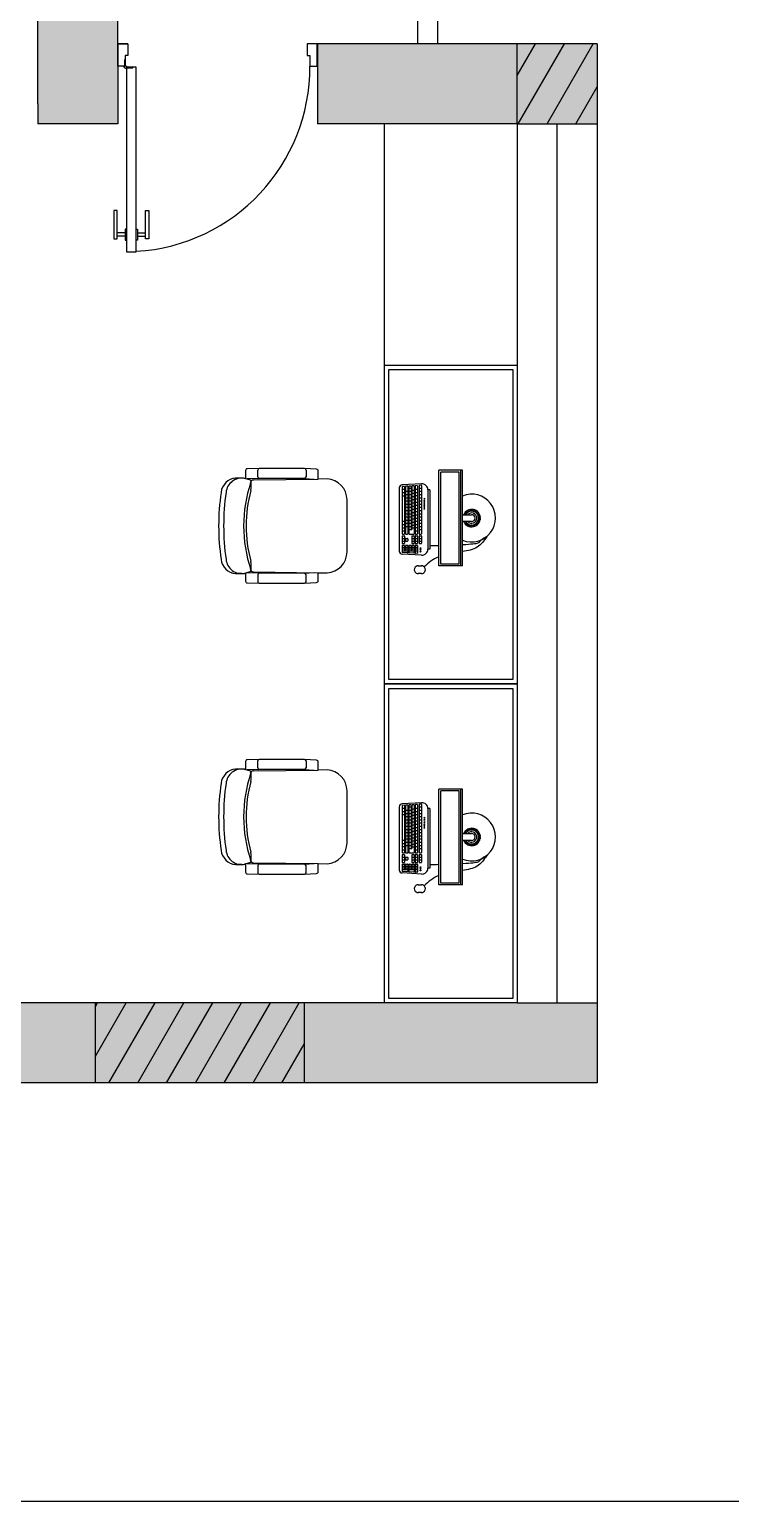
# Model space of a CAD drawing. Header units: inches. Extents: x -59797 to 874375, y -412711 to 5867.
# Drawn here: x 430379 to 433889, y -152789 to -145421 of the extents above; entities that cross this region are included whole.
import ezdxf

# ---------------------------------------------------------------- set-up
doc = ezdxf.new("R2010")
doc.units = ezdxf.units.IN
doc.header["$MEASUREMENT"] = 0
doc.layers.add('freecads.com', color=7, linetype='Continuous')

msp = doc.modelspace()

# ---------------------------------------------------------------- hatches: boundary and pattern name
at = {"true_color": 0x939598}
h = msp.add_hatch(color=252, dxfattribs=at)
h.dxf.hatch_style = 1
h.paths.add_polyline_path([(420821.5, -142293), (420821.5, -141893), (420421.5, -141893), (420421.5, -144859.4), (420532.4, -144859.4), (420821.5, -144859.4)])
h.paths.add_polyline_path([(424234.4, -141893), (420821.5, -141893), (420821.5, -142293), (424234.4, -142293)])
h.paths.add_polyline_path([(420821.5, -145859.4), (420421.5, -145859.4), (420421.5, -148193), (424321.5, -148193), (424321.5, -150293), (424721.5, -150293), (424721.5, -145893), (424621.5, -145893), (424621.5, -147793), (420821.5, -147793), (420821.5, -146043)])
h.paths.add_polyline_path([(430709, -150293), (425279.7, -150293), (425279.7, -150693), (430709, -150693)])
h.paths.add_polyline_path([(433221.5, -150293), (432821.5, -150293), (432156.4, -150293), (431754.4, -150293), (431754.4, -150693), (433221.5, -150693)])
h.paths.add_polyline_path([(432821.5, -145493), (431821.5, -145493), (431821.5, -145893), (432821.5, -145893)])
h.paths.add_polyline_path([(430821.5, -145032.3), (430710.6, -145032.3), (430421.5, -145032.3), (430421.5, -145793), (430421.5, -145893), (430821.5, -145893), (430821.5, -145493)])
h.paths.add_polyline_path([(421921.5, -144305.2), (421921.5, -144293), (421221.5, -144293), (421221.5, -144393), (421921.5, -144393)])
h = msp.add_hatch(color=252, dxfattribs=at)
h.dxf.hatch_style = 1
h.paths.add_polyline_path([(425279.7, -150693), (425279.7, -150293), (424721.5, -150293), (424234.4, -150293), (424234.4, -150693)])
h.paths.add_polyline_path([(431754.4, -150693), (431754.4, -150293), (430709, -150293), (430709, -150693)])
h.paths.add_polyline_path([(433221.5, -145493), (432821.5, -145493), (432821.5, -145893), (433221.5, -145893)])
h.paths.add_polyline_path([(431729.1, -141893), (431729.1, -142293), (432421.5, -142293), (432421.5, -141893)])
at = {"true_color": 0x636466}
h = msp.add_hatch(dxfattribs=at)
h.set_pattern_fill('ANSI31', color=251, scale=1000, angle=15)
h.set_pattern_definition([(60, (300152.7, -125190.49), (-108.25318, 62.5), [])])
h.paths.add_polyline_path([(431754.4, -150693), (431754.4, -150293), (430709, -150293), (430709, -150693)])
h.paths.add_polyline_path([(424721.5, -150293), (424234.4, -150293), (424234.4, -150693), (425279.7, -150693), (425279.7, -150293)])
h.paths.add_polyline_path([(432821.5, -145493), (432821.5, -145893), (433221.5, -145893), (433221.5, -145493)])
h.paths.add_polyline_path([(432421.5, -142293), (432421.5, -141893), (431729.1, -141893), (431729.1, -142293)])
h = msp.add_hatch()
h.set_pattern_fill('HEX', color=256, scale=22.169643, angle=225, style=0)
h.set_pattern_definition([(225, (444649.9073, -143671.064), (3.3940196, -3.3940196), [2.7712054, -5.5424108]), (345, (444649.9073, -143671.064), (1.2422974, 4.636317), [2.7712054, -5.5424108]), (285, (444647.9478, -143673.0237), (4.636317, 1.2422974), [2.7712054, -5.5424108])])
h.paths.add_polyline_path([(432552.8, -147849.5), (432562.7, -147849.5, -3.823416), (432562.7, -147883.5), (432552.8, -147883.5, 4.924372)])
h = msp.add_hatch()
h.set_pattern_fill('HEX', color=256, scale=22.169643, angle=225, style=0)
h.set_pattern_definition([(225, (444649.9073, -145267.2784), (3.3940196, -3.3940196), [2.7712054, -5.5424108]), (345, (444649.9073, -145267.2784), (1.2422974, 4.636317), [2.7712054, -5.5424108]), (285, (444647.9478, -145269.238), (4.636317, 1.2422974), [2.7712054, -5.5424108])])
h.paths.add_polyline_path([(432552.8, -149445.7), (432562.7, -149445.7, -3.823416), (432562.7, -149479.8), (432552.8, -149479.8, 4.924372)])

# ---------------------------------------------------------------- linework, layer by layer
at = {"color": 152, "true_color": 0x2776bb}
for p, q in [((432421.5, -141893), (432421.5, -145493)), ((432321.5, -142293), (432321.5, -145493)), ((433221.5, -145493), (433221.5, -150693)), ((432821.5, -145893), (432821.5, -150293)), ((433021.5, -150293), (433021.5, -145893))]:
    msp.add_line(p, q, dxfattribs=at)
for p, q in [((430821.5, -145493), (430821.5, -144982.4)), ((430421.5, -145793), (430421.5, -145032.3)), ((430871.4, -145493), (430821.5, -145493)), ((430821.5, -145493), (430821.5, -145893)), ((433221.5, -145493), (431770, -145493)), ((431821.5, -145493), (431821.5, -145893)), ((433221.5, -145493), (433221.5, -145855.1)), ((430421.5, -145793), (430421.5, -145893)), ((430821.5, -145893), (430421.5, -145893)), ((432821.5, -145893), (431821.5, -145893)), ((432428.1, -148106), (432428.1, -147627.1)), ((432547.1, -147627.1), (432428.1, -147627.1)), ((432438.9, -148097.1), (432438.9, -147636)), ((432531, -147636), (432438.9, -147636)), ((432531, -148097.1), (432531, -147636)), ((432539.5, -148106), (432539.5, -147627.1)), ((432547.1, -148106), (432547.1, -147627.1)), ((432230.6, -147715), (432230.6, -148032)), ((432342.6, -147695.1), (432245.2, -147700.4)), ((432245.6, -147709.7), (432245.6, -147944.7)), ((432245.6, -147722.2), (432257.3, -147722.2)), ((432245.6, -147738.4), (432257.3, -147738.4)), ((432255.6, -147707.6), (432247.2, -147708.1)), ((432257.3, -147709.3), (432257.3, -147944.7)), ((432261.8, -147708.9), (432261.8, -147944.7)), ((432261.8, -147732.3), (432273.5, -147732.3)), ((432271.8, -147706.8), (432263.4, -147707.2)), ((432273.5, -147708.4), (432273.5, -147944.7)), ((432278, -147708), (432278, -147944.7)), ((432278, -147716), (432289.7, -147716)), ((432278, -147732.3), (432289.7, -147732.3)), ((432288, -147705.9), (432279.6, -147706.3)), ((432289.7, -147707.5), (432289.7, -147924.4)), ((432294.2, -147707.1), (432294.2, -147924.4)), ((432294.2, -147725.9), (432305.9, -147725.9)), ((432304.2, -147705), (432295.8, -147705.5)), ((432305.9, -147706.7), (432305.9, -147944.7)), ((432310.4, -147706.2), (432310.4, -147944.7)), ((432310.4, -147721.8), (432322.1, -147721.8)), ((432310.4, -147738.1), (432322.1, -147738.1)), ((432320.4, -147704.1), (432312, -147704.6)), ((432322.1, -147705.8), (432322.1, -147944.7)), ((432330.6, -147704.5), (432330.6, -147944.7)), ((432330.6, -147716), (432342.3, -147716)), ((432330.6, -147732.3), (432342.3, -147732.3)), ((432340.5, -147702.4), (432332.2, -147702.8)), ((432342.3, -147704), (432342.3, -147944.7)), ((432373.5, -147724.3), (432373.5, -148022.7)), ((432383.9, -147724.3), (432373.5, -147724.3)), ((432383.9, -147724.3), (432383.9, -148022.7)), ((432245.6, -147754.5), (432257.3, -147754.5)), ((432261.8, -147748.3), (432273.5, -147748.3)), ((432261.8, -147764.3), (432273.5, -147764.3)), ((432261.8, -147780.3), (432273.5, -147780.3)), ((432261.8, -147796.3), (432273.5, -147796.3)), ((432261.8, -147812.3), (432273.5, -147812.3)), ((432278, -147748.3), (432289.7, -147748.3)), ((432278, -147764.3), (432289.7, -147764.3)), ((432278, -147780.3), (432289.7, -147780.3)), ((432278, -147796.3), (432289.7, -147796.3)), ((432278, -147812.3), (432289.7, -147812.3)), ((432294.2, -147742), (432305.9, -147742)), ((432294.2, -147758), (432305.9, -147758)), ((432294.2, -147774), (432305.9, -147774)), ((432294.2, -147790), (432305.9, -147790)), ((432294.2, -147806), (432305.9, -147806)), ((432310.4, -147754.1), (432322.1, -147754.1)), ((432310.4, -147770.1), (432322.1, -147770.1)), ((432310.4, -147786.1), (432322.1, -147786.1)), ((432310.4, -147802.1), (432322.1, -147802.1)), ((432330.6, -147748.3), (432342.3, -147748.3)), ((432330.6, -147764.3), (432342.3, -147764.3)), ((432330.6, -147780.3), (432342.3, -147780.3)), ((432330.6, -147796.3), (432342.3, -147796.3)), ((432330.6, -147812.3), (432342.3, -147812.3)), ((432245.6, -147882.6), (432257.3, -147882.6)), ((432261.8, -147828.4), (432273.5, -147828.4)), ((432261.8, -147844.4), (432273.5, -147844.4)), ((432261.8, -147860.4), (432273.5, -147860.4)), ((432261.8, -147876.4), (432273.5, -147876.4)), ((432278, -147828.4), (432289.7, -147828.4)), ((432278, -147844.4), (432289.7, -147844.4)), ((432278, -147860.4), (432289.7, -147860.4)), ((432278, -147876.4), (432289.7, -147876.4)), ((432294.2, -147822), (432305.9, -147822)), ((432294.2, -147838), (432305.9, -147838)), ((432294.2, -147854.1), (432305.9, -147854.1)), ((432294.2, -147870.1), (432305.9, -147870.1)), ((432294.2, -147886.1), (432305.9, -147886.1)), ((432310.4, -147818.1), (432322.1, -147818.1)), ((432310.4, -147834.2), (432322.1, -147834.2)), ((432310.4, -147850.2), (432322.1, -147850.2)), ((432310.4, -147866.2), (432322.1, -147866.2)), ((432310.4, -147882.2), (432322.1, -147882.2)), ((432330.6, -147828.4), (432342.3, -147828.4)), ((432330.6, -147844.4), (432342.3, -147844.4)), ((432330.6, -147860.4), (432342.3, -147860.4)), ((432330.6, -147876.4), (432342.3, -147876.4)), ((432547.1, -147849.5), (432593, -147849.5)), ((432593, -147883.5), (432547.1, -147883.5)), ((432245.6, -147898.6), (432257.3, -147898.6)), ((432245.6, -147914.6), (432257.3, -147914.6)), ((432245.6, -147930.6), (432257.3, -147930.6)), ((432245.6, -147956.5), (432245.6, -147992.7)), ((432247.3, -147946.4), (432255.7, -147946.4)), ((432247.3, -147954.9), (432255.7, -147954.9)), ((432257.3, -147956.5), (432257.3, -147992.7)), ((432261.8, -147892.4), (432273.5, -147892.4)), ((432261.8, -147908.4), (432273.5, -147908.4)), ((432263.5, -147946.4), (432271.9, -147946.4)), ((432278, -147892.4), (432289.7, -147892.4)), ((432278, -147908.4), (432289.7, -147908.4)), ((432278, -147924.4), (432294.2, -147924.4)), ((432279.7, -147946.4), (432304.2, -147946.4)), ((432294.2, -147902.1), (432305.9, -147902.1)), ((432294.2, -147916), (432305.9, -147916)), ((432294.2, -147956.5), (432294.2, -147992.7)), ((432295.9, -147954.9), (432304.2, -147954.9)), ((432305.9, -147956.5), (432305.9, -147992.7)), ((432310.4, -147898.2), (432322.1, -147898.2)), ((432310.4, -147914.2), (432322.1, -147914.2)), ((432310.4, -147930.2), (432322.1, -147930.2)), ((432310.4, -147956.5), (432310.4, -147992.7)), ((432312.1, -147946.4), (432320.4, -147946.4)), ((432312.1, -147954.9), (432320.4, -147954.9)), ((432322.1, -147956.5), (432322.1, -147992.7)), ((432330.6, -147892.4), (432342.3, -147892.4)), ((432330.6, -147908.4), (432342.3, -147908.4)), ((432330.6, -147924.4), (432342.3, -147924.4)), ((432330.6, -147956.5), (432330.6, -147992.7)), ((432332.2, -147946.4), (432340.6, -147946.4)), ((432332.2, -147954.9), (432340.6, -147954.9)), ((432342.3, -147956.5), (432342.3, -147992.7)), ((432245.6, -147968), (432257.3, -147968)), ((432245.6, -147981.2), (432257.3, -147981.2)), ((432245.6, -148004.5), (432245.6, -148037.3)), ((432245.6, -148011.8), (432257.3, -148011.8)), ((432245.6, -148020.8), (432257.3, -148020.8)), ((432245.6, -148029.9), (432273.5, -148029.9)), ((432247.3, -147994.3), (432255.7, -147994.3)), ((432247.3, -148002.8), (432255.7, -148002.8)), ((432257.3, -148004.5), (432257.3, -148029.9)), ((432261.8, -147969.7), (432261.8, -147979.5)), ((432261.8, -148004.5), (432261.8, -148029.9)), ((432261.8, -148011.8), (432273.5, -148011.8)), ((432261.8, -148020.8), (432273.5, -148020.8)), ((432263.5, -147968), (432271.9, -147968)), ((432263.5, -147981.2), (432271.9, -147981.2)), ((432263.5, -148002.8), (432271.9, -148002.8)), ((432273.5, -147969.7), (432273.5, -147979.5)), ((432273.5, -148004.5), (432273.5, -148038.6)), ((432278, -148004.5), (432278, -148039.1)), ((432278, -148011.8), (432289.7, -148011.8)), ((432278, -148020.8), (432289.7, -148020.8)), ((432278, -148029.9), (432305.9, -148029.9)), ((432279.7, -148002.8), (432288.1, -148002.8)), ((432289.7, -148004.5), (432289.7, -148029.9)), ((432294.2, -147968), (432305.9, -147968)), ((432294.2, -147981.2), (432305.9, -147981.2)), ((432294.2, -148004.5), (432294.2, -148029.9)), ((432294.2, -148011.8), (432305.9, -148011.8)), ((432294.2, -148020.8), (432305.9, -148020.8)), ((432295.9, -147994.3), (432304.2, -147994.3)), ((432295.9, -148002.8), (432304.2, -148002.8)), ((432305.9, -148004.5), (432305.9, -148040.4)), ((432310.4, -147968), (432322.1, -147968)), ((432310.4, -147981.2), (432322.1, -147981.2)), ((432310.4, -148004.5), (432310.4, -148040.8)), ((432310.4, -148011.8), (432322.1, -148011.8)), ((432310.4, -148020.8), (432322.1, -148020.8)), ((432310.4, -148029.9), (432322.1, -148029.9)), ((432312.1, -147994.3), (432320.4, -147994.3)), ((432312.1, -148002.8), (432320.4, -148002.8)), ((432322.1, -148004.5), (432322.1, -148041.3)), ((432330.6, -147968), (432342.3, -147968)), ((432330.6, -147981.2), (432342.3, -147981.2)), ((432332.2, -147994.3), (432340.6, -147994.3)), ((432383.9, -148022.7), (432373.5, -148022.7)), ((432342.6, -148051.9), (432245.2, -148046.7)), ((432271.8, -148040.3), (432247.2, -148039)), ((432304.2, -148042), (432279.6, -148040.7)), ((432320.4, -148042.9), (432312, -148042.5)), ((432325.3, -148105.2), (432341.6, -148105.2)), ((432547.1, -148106), (432428.1, -148106)), ((432531, -148097.1), (432438.9, -148097.1)), ((432341.6, -148144.5), (432325.3, -148144.5)), ((432428.1, -149702.2), (432428.1, -149223.3)), ((432547.1, -149223.3), (432428.1, -149223.3)), ((432438.9, -149693.3), (432438.9, -149232.2)), ((432531, -149232.2), (432438.9, -149232.2)), ((432531, -149693.3), (432531, -149232.2)), ((432539.5, -149702.2), (432539.5, -149223.3)), ((432547.1, -149702.2), (432547.1, -149223.3)), ((432230.6, -149311.2), (432230.6, -149628.2)), ((432342.6, -149291.3), (432245.2, -149296.6)), ((432245.6, -149306), (432245.6, -149540.9)), ((432245.6, -149318.4), (432257.3, -149318.4)), ((432245.6, -149334.7), (432257.3, -149334.7)), ((432245.6, -149350.7), (432257.3, -149350.7)), ((432255.6, -149303.8), (432247.2, -149304.3)), ((432257.3, -149305.5), (432257.3, -149540.9)), ((432261.8, -149305.1), (432261.8, -149540.9)), ((432261.8, -149328.5), (432273.5, -149328.5)), ((432261.8, -149344.5), (432273.5, -149344.5)), ((432261.8, -149360.5), (432273.5, -149360.5)), ((432271.8, -149303), (432263.4, -149303.4)), ((432273.5, -149304.6), (432273.5, -149540.9)), ((432278, -149304.2), (432278, -149540.9)), ((432278, -149312.3), (432289.7, -149312.3)), ((432278, -149328.5), (432289.7, -149328.5)), ((432278, -149344.5), (432289.7, -149344.5)), ((432278, -149360.5), (432289.7, -149360.5)), ((432288, -149302.1), (432279.6, -149302.5)), ((432289.7, -149303.7), (432289.7, -149520.7)), ((432294.2, -149303.3), (432294.2, -149520.7)), ((432294.2, -149322.2), (432305.9, -149322.2)), ((432294.2, -149338.2), (432305.9, -149338.2)), ((432294.2, -149354.2), (432305.9, -149354.2)), ((432304.2, -149301.2), (432295.8, -149301.7)), ((432305.9, -149302.9), (432305.9, -149540.9)), ((432310.4, -149302.5), (432310.4, -149540.9)), ((432310.4, -149318.1), (432322.1, -149318.1)), ((432310.4, -149334.3), (432322.1, -149334.3)), ((432310.4, -149350.3), (432322.1, -149350.3)), ((432320.4, -149300.3), (432312, -149300.8)), ((432322.1, -149302), (432322.1, -149540.9)), ((432330.6, -149300.7), (432330.6, -149540.9)), ((432330.6, -149312.3), (432342.3, -149312.3)), ((432330.6, -149328.5), (432342.3, -149328.5)), ((432330.6, -149344.5), (432342.3, -149344.5)), ((432330.6, -149360.5), (432342.3, -149360.5)), ((432340.5, -149298.6), (432332.2, -149299)), ((432342.3, -149300.2), (432342.3, -149540.9)), ((432373.5, -149320.5), (432373.5, -149618.9)), ((432383.9, -149320.5), (432373.5, -149320.5)), ((432383.9, -149320.5), (432383.9, -149618.9)), ((432261.8, -149376.5), (432273.5, -149376.5)), ((432261.8, -149392.5), (432273.5, -149392.5)), ((432261.8, -149408.5), (432273.5, -149408.5)), ((432261.8, -149424.6), (432273.5, -149424.6)), ((432278, -149376.5), (432289.7, -149376.5)), ((432278, -149392.5), (432289.7, -149392.5)), ((432278, -149408.5), (432289.7, -149408.5)), ((432278, -149424.6), (432289.7, -149424.6)), ((432294.2, -149370.2), (432305.9, -149370.2)), ((432294.2, -149386.2), (432305.9, -149386.2)), ((432294.2, -149402.2), (432305.9, -149402.2)), ((432294.2, -149418.2), (432305.9, -149418.2)), ((432294.2, -149434.3), (432305.9, -149434.3)), ((432310.4, -149366.3), (432322.1, -149366.3)), ((432310.4, -149382.3), (432322.1, -149382.3)), ((432310.4, -149398.3), (432322.1, -149398.3)), ((432310.4, -149414.4), (432322.1, -149414.4)), ((432310.4, -149430.4), (432322.1, -149430.4)), ((432330.6, -149376.5), (432342.3, -149376.5)), ((432330.6, -149392.5), (432342.3, -149392.5)), ((432330.6, -149408.5), (432342.3, -149408.5)), ((432330.6, -149424.6), (432342.3, -149424.6)), ((432245.6, -149478.8), (432257.3, -149478.8)), ((432245.6, -149494.8), (432257.3, -149494.8)), ((432261.8, -149440.6), (432273.5, -149440.6)), ((432261.8, -149456.6), (432273.5, -149456.6)), ((432261.8, -149472.6), (432273.5, -149472.6)), ((432261.8, -149488.6), (432273.5, -149488.6)), ((432261.8, -149504.6), (432273.5, -149504.6)), ((432278, -149440.6), (432289.7, -149440.6)), ((432278, -149456.6), (432289.7, -149456.6)), ((432278, -149472.6), (432289.7, -149472.6)), ((432278, -149488.6), (432289.7, -149488.6)), ((432278, -149504.6), (432289.7, -149504.6)), ((432294.2, -149450.3), (432305.9, -149450.3)), ((432294.2, -149466.3), (432305.9, -149466.3)), ((432294.2, -149482.3), (432305.9, -149482.3)), ((432294.2, -149498.3), (432305.9, -149498.3)), ((432310.4, -149446.4), (432322.1, -149446.4)), ((432310.4, -149462.4), (432322.1, -149462.4)), ((432310.4, -149478.4), (432322.1, -149478.4)), ((432310.4, -149494.4), (432322.1, -149494.4)), ((432330.6, -149440.6), (432342.3, -149440.6)), ((432330.6, -149456.6), (432342.3, -149456.6)), ((432330.6, -149472.6), (432342.3, -149472.6)), ((432330.6, -149488.6), (432342.3, -149488.6)), ((432330.6, -149504.6), (432342.3, -149504.6)), ((432547.1, -149445.7), (432593, -149445.7)), ((432593, -149479.8), (432547.1, -149479.8)), ((432245.6, -149510.8), (432257.3, -149510.8)), ((432245.6, -149526.8), (432257.3, -149526.8)), ((432245.6, -149552.7), (432245.6, -149588.9)), ((432245.6, -149564.2), (432257.3, -149564.2)), ((432245.6, -149577.4), (432257.3, -149577.4)), ((432247.3, -149542.6), (432255.7, -149542.6)), ((432247.3, -149551.1), (432255.7, -149551.1)), ((432257.3, -149552.7), (432257.3, -149588.9)), ((432261.8, -149565.9), (432261.8, -149575.7)), ((432263.5, -149542.6), (432271.9, -149542.6)), ((432263.5, -149564.2), (432271.9, -149564.2)), ((432263.5, -149577.4), (432271.9, -149577.4)), ((432273.5, -149565.9), (432273.5, -149575.7)), ((432278, -149520.7), (432294.2, -149520.7)), ((432279.7, -149542.6), (432304.2, -149542.6)), ((432294.2, -149512.2), (432305.9, -149512.2)), ((432294.2, -149552.7), (432294.2, -149588.9)), ((432294.2, -149564.2), (432305.9, -149564.2)), ((432294.2, -149577.4), (432305.9, -149577.4)), ((432295.9, -149551.1), (432304.2, -149551.1)), ((432305.9, -149552.7), (432305.9, -149588.9)), ((432310.4, -149510.4), (432322.1, -149510.4)), ((432310.4, -149526.5), (432322.1, -149526.5)), ((432310.4, -149552.7), (432310.4, -149588.9)), ((432310.4, -149564.2), (432322.1, -149564.2)), ((432310.4, -149577.4), (432322.1, -149577.4)), ((432312.1, -149542.6), (432320.4, -149542.6)), ((432312.1, -149551.1), (432320.4, -149551.1)), ((432322.1, -149552.7), (432322.1, -149588.9)), ((432330.6, -149520.7), (432342.3, -149520.7)), ((432330.6, -149552.7), (432330.6, -149588.9)), ((432330.6, -149564.2), (432342.3, -149564.2)), ((432330.6, -149577.4), (432342.3, -149577.4)), ((432332.2, -149542.6), (432340.6, -149542.6)), ((432332.2, -149551.1), (432340.6, -149551.1)), ((432342.3, -149552.7), (432342.3, -149588.9)), ((432342.6, -149648.1), (432245.2, -149642.9)), ((432245.6, -149600.7), (432245.6, -149633.5)), ((432245.6, -149608), (432257.3, -149608)), ((432245.6, -149617.1), (432257.3, -149617.1)), ((432245.6, -149626.1), (432273.5, -149626.1)), ((432271.8, -149636.5), (432247.2, -149635.2)), ((432247.3, -149590.6), (432255.7, -149590.6)), ((432247.3, -149599), (432255.7, -149599)), ((432257.3, -149600.7), (432257.3, -149626.1)), ((432261.8, -149600.7), (432261.8, -149626.1)), ((432261.8, -149608), (432273.5, -149608)), ((432261.8, -149617.1), (432273.5, -149617.1)), ((432263.5, -149599), (432271.9, -149599)), ((432273.5, -149600.7), (432273.5, -149634.8)), ((432278, -149600.7), (432278, -149635.3)), ((432278, -149608), (432289.7, -149608)), ((432278, -149617.1), (432289.7, -149617.1)), ((432278, -149626.1), (432305.9, -149626.1)), ((432304.2, -149638.2), (432279.6, -149636.9)), ((432279.7, -149599), (432288.1, -149599)), ((432289.7, -149600.7), (432289.7, -149626.1)), ((432294.2, -149600.7), (432294.2, -149626.1)), ((432294.2, -149608), (432305.9, -149608)), ((432294.2, -149617.1), (432305.9, -149617.1)), ((432295.9, -149590.6), (432304.2, -149590.6)), ((432295.9, -149599), (432304.2, -149599)), ((432305.9, -149600.7), (432305.9, -149636.6)), ((432310.4, -149600.7), (432310.4, -149637)), ((432310.4, -149608), (432322.1, -149608)), ((432310.4, -149617.1), (432322.1, -149617.1)), ((432310.4, -149626.1), (432322.1, -149626.1)), ((432320.4, -149639.1), (432312, -149638.7)), ((432312.1, -149590.6), (432320.4, -149590.6)), ((432312.1, -149599), (432320.4, -149599)), ((432322.1, -149600.7), (432322.1, -149637.5)), ((432332.2, -149590.6), (432340.6, -149590.6)), ((432383.9, -149618.9), (432373.5, -149618.9)), ((432325.3, -149701.4), (432341.6, -149701.4)), ((432547.1, -149702.2), (432428.1, -149702.2)), ((432531, -149693.3), (432438.9, -149693.3)), ((432341.6, -149740.7), (432325.3, -149740.7)), ((432821.5, -150293), (424234.4, -150293)), ((430709, -150693), (430709, -150293)), ((431754.4, -150293), (431754.4, -150693)), ((433221.5, -150693), (424234.4, -150693)), ((431754.4, -150693), (430283.2, -150693))]:
    msp.add_line(p, q)
at = {"color": 7}
for p, q in [((432821.5, -145893), (432821.5, -145493)), ((432156.4, -147100.5), (432156.4, -145893)), ((432821.5, -145893), (433221.5, -145893)), ((433021.5, -145893), (433021.5, -145893)), ((432156.4, -147100.5), (432156.4, -147100.5)), ((432821.5, -150293), (433221.5, -150293))]:
    msp.add_line(p, q, dxfattribs=at)
at = {"color": 18, "ltscale": 0.03, "true_color": 0x000000}
for p, q in [((431521.8, -147659.9), (431521.8, -147625.9)), ((431763.9, -147625.9), (431763.9, -147659.9)), ((431441.9, -147666.5), (431411.3, -147666.7)), ((431486.9, -147676.3), (431456, -147667.7)), ((431529.8, -147667.9), (431468.9, -147670)), ((431500.3, -147675.4), (431824.7, -147671)), ((431755.9, -147667.9), (431529.8, -147667.9)), ((431755.9, -147667.9), (431804.2, -147671.2)), ((431441.9, -148144.3), (431411.3, -148144.1)), ((431486.9, -148134.4), (431456, -148143)), ((431529.8, -148142.9), (431468.9, -148140.7)), ((431500.3, -148135.4), (431824.7, -148139.8)), ((431521.8, -148150.9), (431521.8, -148184.9)), ((431755.9, -148142.9), (431529.8, -148142.9)), ((431755.9, -148142.9), (431804.2, -148139.5)), ((431763.9, -148184.9), (431763.9, -148150.9)), ((431441.9, -149122.9), (431411.3, -149123.1)), ((431486.9, -149132.7), (431456, -149124.1)), ((431529.8, -149124.3), (431468.9, -149126.4)), ((431500.3, -149131.8), (431824.7, -149127.4)), ((431521.8, -149116.3), (431521.8, -149082.3)), ((431755.9, -149124.3), (431529.8, -149124.3)), ((431755.9, -149124.3), (431804.2, -149127.6)), ((431763.9, -149082.3), (431763.9, -149116.3)), ((431441.9, -149600.7), (431411.3, -149600.5)), ((431486.9, -149590.8), (431456, -149599.4)), ((431529.8, -149599.3), (431468.9, -149597.1)), ((431500.3, -149591.8), (431824.7, -149596.2)), ((431521.8, -149607.3), (431521.8, -149641.3)), ((431755.9, -149599.3), (431529.8, -149599.3)), ((431755.9, -149599.3), (431804.2, -149595.9)), ((431763.9, -149641.3), (431763.9, -149607.3))]:
    msp.add_line(p, q, dxfattribs=at)
at = {"color": 7}
msp.add_lwpolyline([(369538.6, -152789.1), (369538.6, -92789.1), (449538.6, -92789.1), (449538.6, -152789.1), (369538.6, -152789.1)], dxfattribs=at)
for points in [[(432156.4, -148696.7), (432156.4, -147100.5), (432821.5, -147100.5), (432821.5, -148696.7)], [(432178.6, -148674.6), (432178.6, -147122.7), (432799.3, -147122.7), (432799.3, -148674.6)], [(432156.4, -150293), (432156.4, -148696.7), (432821.5, -148696.7), (432821.5, -150293)], [(432178.6, -150270.8), (432178.6, -148718.9), (432799.3, -148718.9), (432799.3, -150270.8)]]:
    msp.add_lwpolyline(points, close=True)
at = {"color": 18, "ltscale": 0.03, "true_color": 0x000000}
for points in [[(431411.3, -148144.1), (431426.6, -148144.2, 0.029912), (431451, -148144, 0.063193), (431460.9, -148141.6), (431460.9, -148182.7, 0.414214), (431468.9, -148190.7), (431529.8, -148192.9), (431755.9, -148192.9), (431755.9, -148192.9), (431755.9, -148192.9), (431816.7, -148188.6, 0.414214), (431824.7, -148180.6), (431824.7, -148139.8), (431868.9, -148140.4, 0.403991), (431968.9, -148035.4), (431968.9, -147775.4, 0.403991), (431868.9, -147670.4), (431824.7, -147671), (431824.7, -147630.1, 0.414214), (431816.7, -147622.1), (431755.9, -147617.9), (431529.8, -147617.9), (431468.9, -147620, 0.414214), (431460.9, -147628), (431460.9, -147669.1, 0.063195), (431451, -147666.7, 0.029912), (431426.6, -147666.6), (431411.3, -147666.7, 0.196957), (431361.8, -147688.8, 0.156396), (431338.2, -147737.6, 0.034809), (431326.2, -147905.4, 0.034809), (431338.2, -148073.2, 0.156396), (431361.8, -148122, 0.196957)], [(431411.3, -149600.5), (431426.6, -149600.6, 0.029912), (431451, -149600.4, 0.063193), (431460.9, -149598), (431460.9, -149639.1, 0.414214), (431468.9, -149647.1), (431529.8, -149649.3), (431755.9, -149649.3), (431755.9, -149649.3), (431755.9, -149649.3), (431816.7, -149645, 0.414214), (431824.7, -149637), (431824.7, -149596.2), (431868.9, -149596.8, 0.403991), (431968.9, -149491.8), (431968.9, -149231.8, 0.403991), (431868.9, -149126.8), (431824.7, -149127.4), (431824.7, -149086.5, 0.414214), (431816.7, -149078.5), (431755.9, -149074.3), (431529.8, -149074.3), (431468.9, -149076.4, 0.414214), (431460.9, -149084.4), (431460.9, -149125.5, 0.063195), (431451, -149123.1, 0.029912), (431426.6, -149123), (431411.3, -149123.1, 0.196957), (431361.8, -149145.2, 0.156396), (431338.2, -149194, 0.034809), (431326.2, -149361.8, 0.034809), (431338.2, -149529.6, 0.156396), (431361.8, -149578.4, 0.196957)]]:
    msp.add_lwpolyline(points, format="xyb", close=True, dxfattribs=at)
for centre in [(432356.3, -147769.5), (432356.3, -147778), (432356.3, -147786.5), (432356.3, -147795), (432356.3, -147803.5), (432356.3, -147812), (432356.3, -147820.5), (432337.2, -148017.3), (432337.2, -148025.8), (432337.2, -148034.3), (432356.3, -149365.7), (432356.3, -149374.2), (432356.3, -149382.7), (432356.3, -149391.2), (432356.3, -149399.7), (432356.3, -149408.2), (432356.3, -149416.7), (432337.2, -149613.5), (432337.2, -149622), (432337.2, -149630.5)]:
    msp.add_circle(centre, 1.95)
for centre, radius, start, end in [((431529.8, -147625.9), 8, 90, 180), ((431529.8, -147659.9), 8, 180, 270), ((431755.9, -147625.9), 8, 0, 90), ((431755.9, -147659.9), 8, 270, 0), ((432531.6, -147905.4), 1180.4, 171.82442, 188.17262), ((431441.9, -147745.6), 79.1, 79.70134, 174.15049), ((432140.6, -147905.4), 689.4, 161.58125, 198.41875), ((432140.6, -147905.4), 676.9, 164.88527, 195.11473), ((431478.4, -147681.6), 10, 323.68053, 31.57336), ((431346, -147701.2), 143.7, 348.91016, 7.83492), ((431500.1, -147689), 13.6, 89.44876, 149.225), ((431441.9, -148065.2), 79.1, 185.84951, 280.29866), ((431346, -148109.5), 143.7, 352.16508, 11.08984), ((431478.4, -148129.1), 10, 328.42664, 36.31947), ((431500.1, -148121.7), 13.6, 210.775, 270.55124), ((431529.8, -148150.9), 8, 90, 180), ((431755.9, -148150.9), 8, 0, 90), ((431529.8, -148184.9), 8, 180, 270), ((431755.9, -148184.9), 8, 270, 0), ((431441.9, -149202), 79.1, 79.70134, 174.15049), ((431478.4, -149138), 10, 323.68053, 31.57336), ((431346, -149157.6), 143.7, 348.91016, 7.83492), ((431500.1, -149145.4), 13.6, 89.44876, 149.225), ((431529.8, -149082.3), 8, 90, 180), ((431529.8, -149116.3), 8, 180, 270), ((431755.9, -149082.3), 8, 0, 90), ((431755.9, -149116.3), 8, 270, 0), ((432531.6, -149361.8), 1180.4, 171.82442, 188.17262), ((432140.6, -149361.8), 689.4, 161.58125, 198.41875), ((432140.6, -149361.8), 676.9, 164.88527, 195.11473), ((431441.9, -149521.6), 79.1, 185.84951, 280.29866), ((431478.4, -149585.5), 10, 328.42664, 36.31947), ((431346, -149565.9), 143.7, 352.16508, 11.08984), ((431500.1, -149578.1), 13.6, 210.775, 270.55124), ((431529.8, -149607.3), 8, 90, 180), ((431529.8, -149641.3), 8, 180, 270), ((431755.9, -149607.3), 8, 0, 90), ((431755.9, -149641.3), 8, 270, 0)]:
    msp.add_arc(centre, radius, start, end, dxfattribs=at)
for centre, radius, start, end in [((432245.2, -147715), 14.6, 90, 180), ((432247.3, -147709.7), 1.66, 93.09408, 180), ((432255.7, -147709.3), 1.66, 360, 93.09408), ((432263.5, -147708.9), 1.66, 93.09408, 180), ((432271.9, -147708.4), 1.66, 360, 93.09408), ((432279.7, -147708), 1.66, 93.09408, 180), ((432288.1, -147707.5), 1.66, 360, 93.09408), ((432295.9, -147707.1), 1.66, 93.09408, 180), ((432304.2, -147706.7), 1.66, 360, 93.09408), ((432312.1, -147706.2), 1.66, 93.09408, 180), ((432320.4, -147705.8), 1.66, 360, 93.09408), ((432332.2, -147704.5), 1.66, 93.09408, 180), ((432340.6, -147704), 1.66, 360, 93.09408), ((432344.2, -147724.3), 29.3, 0, 93.09408), ((432593, -147866.5), 119.7, 247.45984, 112.54016), ((432593, -147866.5), 43.6, 202.9581, 157.0419), ((432593, -147866.5), 34.7, 209.31433, 150.68567), ((432593, -147866.5), 25.9, 221.09871, 138.90129), ((432593, -147866.5), 17, 270, 90), ((432247.3, -147944.7), 1.66, 180, 270), ((432247.3, -147956.5), 1.66, 90, 180), ((432255.7, -147944.7), 1.66, 270, 360), ((432255.7, -147956.5), 1.66, 360, 90), ((432263.5, -147944.7), 1.66, 180, 270), ((432271.9, -147944.7), 1.66, 270, 360), ((432279.7, -147944.7), 1.66, 180, 270), ((432295.9, -147956.5), 1.66, 90, 180), ((432304.2, -147944.7), 1.66, 270, 360), ((432304.2, -147956.5), 1.66, 360, 90), ((432312.1, -147944.7), 1.66, 180, 270), ((432312.1, -147956.5), 1.66, 90, 180), ((432320.4, -147944.7), 1.66, 270, 360), ((432320.4, -147956.5), 1.66, 360, 90), ((432332.2, -147944.7), 1.66, 180, 270), ((432332.2, -147956.5), 1.66, 90, 180), ((432340.6, -147944.7), 1.66, 270, 360), ((432340.6, -147956.5), 1.66, 360, 90), ((432245.2, -148032), 14.6, 180, 270), ((432247.3, -147992.7), 1.66, 180, 270), ((432247.3, -148004.5), 1.66, 90, 180), ((432255.7, -147992.7), 1.66, 270, 360), ((432255.7, -148004.5), 1.66, 360, 90), ((432263.5, -147969.7), 1.66, 90, 180), ((432263.5, -147979.5), 1.66, 180, 270), ((432263.5, -148004.5), 1.66, 90, 180), ((432271.9, -147969.7), 1.66, 360, 90), ((432271.9, -147979.5), 1.66, 270, 360), ((432271.9, -148004.5), 1.66, 360, 90), ((432279.7, -148004.5), 1.66, 90, 180), ((432288.1, -148004.5), 1.66, 360, 90), ((432295.9, -147992.7), 1.66, 180, 270), ((432295.9, -148004.5), 1.66, 90, 180), ((432304.2, -147992.7), 1.66, 270, 360), ((432304.2, -148004.5), 1.66, 360, 90), ((432312.1, -147992.7), 1.66, 180, 270), ((432312.1, -148004.5), 1.66, 90, 180), ((432320.4, -147992.7), 1.66, 270, 360), ((432320.4, -148004.5), 1.66, 360, 90), ((432332.2, -147992.7), 1.66, 180, 270), ((432340.6, -147992.7), 1.66, 270, 360), ((432344.2, -148022.7), 29.3, 266.90594, 0), ((432247.3, -148037.3), 1.66, 180, 266.90594), ((432271.9, -148038.6), 1.66, 266.90594, 360), ((432279.7, -148039.1), 1.66, 180, 266.90594), ((432304.2, -148040.4), 1.66, 266.90594, 360), ((432325.3, -148124.8), 19.6, 65.5382, 294.4618), ((432312.1, -148040.8), 1.66, 180, 266.90594), ((432320.4, -148041.3), 1.66, 266.90594, 360), ((432341.6, -148124.8), 19.6, 245.5382, 114.4618), ((432245.2, -149311.2), 14.6, 90, 180), ((432247.3, -149306), 1.66, 93.09408, 180), ((432255.7, -149305.5), 1.66, 360, 93.09408), ((432263.5, -149305.1), 1.66, 93.09408, 180), ((432271.9, -149304.6), 1.66, 360, 93.09408), ((432279.7, -149304.2), 1.66, 93.09408, 180), ((432288.1, -149303.7), 1.66, 360, 93.09408), ((432295.9, -149303.3), 1.66, 93.09408, 180), ((432304.2, -149302.9), 1.66, 360, 93.09408), ((432312.1, -149302.5), 1.66, 93.09408, 180), ((432320.4, -149302), 1.66, 360, 93.09408), ((432332.2, -149300.7), 1.66, 93.09408, 180), ((432340.6, -149300.2), 1.66, 360, 93.09408), ((432344.2, -149320.5), 29.3, 0, 93.09408), ((432593, -149462.7), 119.7, 247.45984, 112.54016), ((432593, -149462.7), 43.6, 202.9581, 157.0419), ((432593, -149462.7), 34.7, 209.31433, 150.68567), ((432593, -149462.7), 25.9, 221.09871, 138.90129), ((432593, -149462.7), 17, 270, 90), ((432247.3, -149540.9), 1.66, 180, 270), ((432247.3, -149552.7), 1.66, 90, 180), ((432255.7, -149540.9), 1.66, 270, 360), ((432255.7, -149552.7), 1.66, 360, 90), ((432263.5, -149540.9), 1.66, 180, 270), ((432263.5, -149565.9), 1.66, 90, 180), ((432263.5, -149575.7), 1.66, 180, 270), ((432271.9, -149540.9), 1.66, 270, 360), ((432271.9, -149565.9), 1.66, 360, 90), ((432271.9, -149575.7), 1.66, 270, 360), ((432279.7, -149540.9), 1.66, 180, 270), ((432295.9, -149552.7), 1.66, 90, 180), ((432304.2, -149540.9), 1.66, 270, 360), ((432304.2, -149552.7), 1.66, 360, 90), ((432312.1, -149540.9), 1.66, 180, 270), ((432312.1, -149552.7), 1.66, 90, 180), ((432320.4, -149540.9), 1.66, 270, 360), ((432320.4, -149552.7), 1.66, 360, 90), ((432332.2, -149540.9), 1.66, 180, 270), ((432332.2, -149552.7), 1.66, 90, 180), ((432340.6, -149540.9), 1.66, 270, 360), ((432340.6, -149552.7), 1.66, 360, 90), ((432245.2, -149628.2), 14.6, 180, 270), ((432247.3, -149588.9), 1.66, 180, 270), ((432247.3, -149600.7), 1.66, 90, 180), ((432247.3, -149633.5), 1.66, 180, 266.90594), ((432255.7, -149588.9), 1.66, 270, 360), ((432255.7, -149600.7), 1.66, 360, 90), ((432263.5, -149600.7), 1.66, 90, 180), ((432271.9, -149634.8), 1.66, 266.90594, 360), ((432271.9, -149600.7), 1.66, 360, 90), ((432279.7, -149600.7), 1.66, 90, 180), ((432279.7, -149635.3), 1.66, 180, 266.90594), ((432288.1, -149600.7), 1.66, 360, 90), ((432295.9, -149588.9), 1.66, 180, 270), ((432295.9, -149600.7), 1.66, 90, 180), ((432304.2, -149588.9), 1.66, 270, 360), ((432304.2, -149600.7), 1.66, 360, 90), ((432304.2, -149636.6), 1.66, 266.90594, 360), ((432312.1, -149588.9), 1.66, 180, 270), ((432312.1, -149600.7), 1.66, 90, 180), ((432312.1, -149637), 1.66, 180, 266.90594), ((432320.4, -149588.9), 1.66, 270, 360), ((432320.4, -149600.7), 1.66, 360, 90), ((432320.4, -149637.5), 1.66, 266.90594, 360), ((432332.2, -149588.9), 1.66, 180, 270), ((432340.6, -149588.9), 1.66, 270, 360), ((432344.2, -149618.9), 29.3, 266.90594, 0), ((432325.3, -149721.1), 19.6, 65.5382, 294.4618), ((432341.6, -149721.1), 19.6, 245.5382, 114.4618)]:
    msp.add_arc(centre, radius, start, end)
for points, knots in [([(432668.7, -147959.2), (432654.9, -147980.8), (432623.3, -148020.7), (432574.1, -148030.4), (432547.1, -148034)], [0.0415162, 0.0415162, 0.0415162, 0.0415162, 0.124418, 0.2136337, 0.2136337, 0.2136337, 0.2136337]), ([(432668.7, -147959.2), (432623.9, -147982.2), (432648, -147990.5), (432593.9, -147998.2), (432547.1, -148000.8)], [0.0415162, 0.0415162, 0.0415162, 0.0415162, 0.124418, 0.1745583, 0.1745583, 0.1745583, 0.1745583]), ([(432668.7, -149555.4), (432654.9, -149577), (432623.3, -149616.9), (432574.1, -149626.6), (432547.1, -149630.2)], [0.0415162, 0.0415162, 0.0415162, 0.0415162, 0.124418, 0.2136337, 0.2136337, 0.2136337, 0.2136337]), ([(432668.7, -149555.4), (432623.9, -149578.4), (432648, -149586.7), (432593.9, -149594.4), (432547.1, -149597.1)], [0.0415162, 0.0415162, 0.0415162, 0.0415162, 0.124418, 0.1745583, 0.1745583, 0.1745583, 0.1745583])]:
    msp.add_open_spline(points, degree=3, knots=knots)
for points in [[(432428.1, -148005), (432414.5, -148005.3), (432399.8, -148005.6), (432383.9, -148005.9)], [(432428.1, -148060), (432400.3, -148072.1), (432375.4, -148089.1), (432355.4, -148110.9)], [(432428.1, -149601.2), (432414.5, -149601.5), (432399.8, -149601.8), (432383.9, -149602.1)], [(432428.1, -149656.2), (432400.3, -149668.3), (432375.4, -149685.3), (432355.4, -149707.1)]]:
    msp.add_open_spline(points, degree=3)
at = {"layer": 'freecads.com'}
for p, q in [((430821.5, -145603.9), (430821.5, -145493)), ((430821.5, -145493), (430871.4, -145493)), ((430871.4, -145493), (430871.4, -145551.8)), ((431819.9, -145493), (431770, -145493)), ((431770, -145493), (431770, -145551.8)), ((431819.9, -145603.9), (431819.9, -145493)), ((430855.9, -145603.9), (430855.9, -145570.6)), ((430855.9, -145570.6), (430858.1, -145570.6)), ((430871.4, -145551.8), (430858.1, -145551.8)), ((430858.1, -145551.8), (430858.1, -145603.9)), ((430858.1, -145570.6), (430858.1, -145603.9)), ((431770, -145551.8), (431783.3, -145551.8)), ((431783.3, -145551.8), (431783.3, -145603.9)), ((430858.1, -145603.9), (430821.5, -145603.9)), ((430858.1, -145603.9), (430855.9, -145603.9)), ((430864.1, -145609.8), (430864.1, -146533.2)), ((430914, -145609.8), (430864.1, -145609.8)), ((430897.3, -145609.8), (430864.1, -145609.8)), ((430864.1, -145609.8), (430864.1, -145612)), ((430864.1, -145612), (430897.3, -145612)), ((430897.3, -145612), (430897.3, -145609.8)), ((430914, -146533.2), (430914, -145609.8)), ((431783.3, -145603.9), (431819.9, -145603.9)), ((430818.6, -146327.6), (430801.9, -146327.6)), ((430801.9, -146327.6), (430801.9, -146469.1)), ((430818.6, -146469.1), (430818.6, -146327.6)), ((430959.5, -146469.1), (430959.5, -146327.6)), ((430959.5, -146327.6), (430976.1, -146327.6)), ((430976.1, -146327.6), (430976.1, -146469.1)), ((430801.9, -146469.1), (430818.6, -146469.1)), ((430858.5, -146439.1), (430818.6, -146439.1)), ((430858.5, -146455.8), (430818.6, -146455.8)), ((430864.1, -146419.7), (430858.5, -146419.7)), ((430858.5, -146419.7), (430858.5, -146475.2)), ((430858.5, -146475.2), (430864.1, -146475.2)), ((430864.1, -146475.2), (430864.1, -146419.7)), ((430914, -146475.2), (430914, -146419.7)), ((430914, -146419.7), (430919.5, -146419.7)), ((430919.5, -146475.2), (430914, -146475.2)), ((430919.5, -146419.7), (430919.5, -146475.2)), ((430919.5, -146439.1), (430959.5, -146439.1)), ((430919.5, -146455.8), (430959.5, -146455.8)), ((430976.1, -146469.1), (430959.5, -146469.1)), ((430864.1, -146533.2), (430914, -146533.2))]:
    msp.add_line(p, q, dxfattribs=at)
msp.add_circle((430859.2, -145608.7), 6.66, dxfattribs=at)
msp.add_arc((430859.2, -145608.7), 924.1, 273.39659, 0.29944, dxfattribs=at)

doc.saveas('drawing.dxf')
